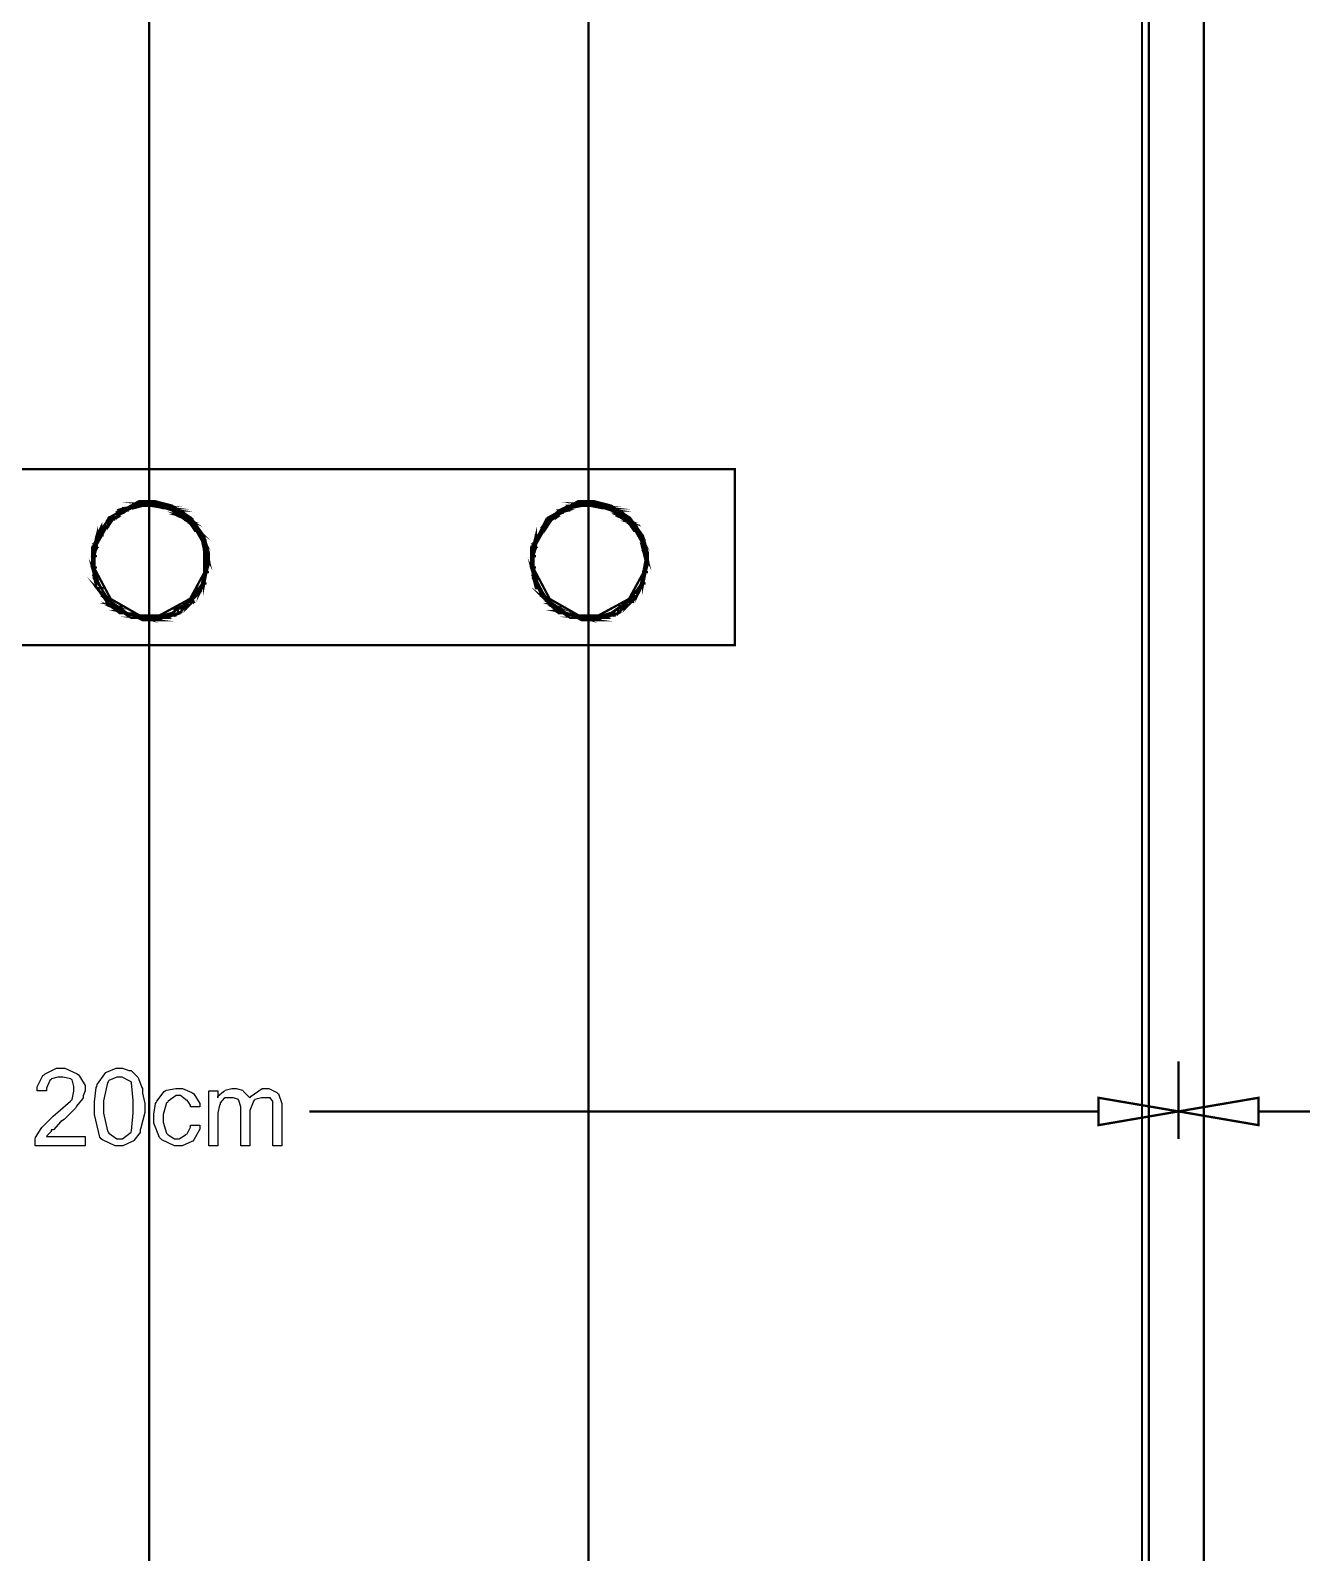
# Model space of a CAD drawing. Header units: metres. Extents: x -593 to 248, y 430 to 1024.
# Drawn here: x -406.95 to -383.38, y 908.48 to 936.71 of the extents above; entities that cross this region are included whole.
import ezdxf

# ---------------------------------------------------------------- set-up
doc = ezdxf.new("R2010")
doc.units = ezdxf.units.M
doc.header["$MEASUREMENT"] = 0
for name, color, linetype in [('C00-00-00-BLACK', 7, 'Continuous'), ('C00-7E-FF', 150, 'Continuous'), ('CFF-00-00', 1, 'Continuous'), ('CFF-7E-00', 30, 'Continuous')]:
    doc.layers.add(name, color=color, linetype=linetype)

msp = doc.modelspace()

# ---------------------------------------------------------------- linework, layer by layer
at = {"layer": 'C00-00-00-BLACK', "const_width": 0.0423}
for points in [[(-386.337, 868.169), (-386.337, 967.062)], [(-386.21, 871.306), (-386.21, 966.934)], [(-385.192, 868.169), (-385.192, 967.062)]]:
    msp.add_lwpolyline(points, dxfattribs=at)
for points in [[(-415.599, 928.572), (-393.886, 928.572), (-393.886, 925.308), (-415.599, 925.308), (-415.599, 928.572)], [(-403.641, 926.918), (-403.641, 927.023), (-403.731, 927.336), (-403.97, 927.672), (-404.323, 927.898), (-404.64, 927.98), (-404.745, 927.98), (-404.934, 927.98), (-405.497, 927.672), (-405.805, 927.107), (-405.805, 926.918), (-405.805, 926.814), (-405.723, 926.497), (-405.497, 926.147), (-405.161, 925.908), (-404.85, 925.819), (-404.745, 925.819), (-404.64, 925.819), (-404.323, 925.908), (-403.97, 926.147), (-403.731, 926.497), (-403.641, 926.814), (-403.641, 926.918)], [(-403.684, 926.918), (-403.684, 927.099), (-403.991, 927.636), (-404.557, 927.938), (-404.745, 927.938), (-404.924, 927.938), (-405.46, 927.636), (-405.761, 927.099), (-405.761, 926.918), (-405.761, 926.731), (-405.46, 926.167), (-404.924, 925.86), (-404.745, 925.86), (-404.557, 925.86), (-403.991, 926.167), (-403.684, 926.731), (-403.684, 926.918)], [(-404.616, 927.936), (-404.872, 927.936), (-404.49, 927.893), (-404.616, 927.936)], [(-404.872, 927.936), (-404.49, 927.893), (-404.955, 927.893), (-404.872, 927.936)], [(-404.659, 927.893), (-404.32, 927.85), (-404.49, 927.85), (-404.659, 927.893)], [(-404.702, 927.936), (-404.616, 927.936), (-404.872, 927.936), (-404.702, 927.936)], [(-395.5, 926.918), (-395.5, 927.023), (-395.589, 927.336), (-395.83, 927.672), (-396.182, 927.898), (-396.499, 927.98), (-396.603, 927.98), (-396.792, 927.98), (-397.357, 927.672), (-397.664, 927.107), (-397.664, 926.918), (-397.664, 926.814), (-397.583, 926.497), (-397.357, 926.147), (-397.019, 925.908), (-396.708, 925.819), (-396.603, 925.819), (-396.499, 925.819), (-396.182, 925.908), (-395.83, 926.147), (-395.589, 926.497), (-395.5, 926.814), (-395.5, 926.918)], [(-395.542, 926.918), (-395.542, 927.099), (-395.85, 927.636), (-396.416, 927.938), (-396.603, 927.938), (-396.782, 927.938), (-397.319, 927.636), (-397.619, 927.099), (-397.619, 926.918), (-397.619, 926.731), (-397.319, 926.167), (-396.782, 925.86), (-396.603, 925.86), (-396.416, 925.86), (-395.85, 926.167), (-395.542, 926.731), (-395.542, 926.918)], [(-396.474, 927.936), (-396.727, 927.936), (-396.346, 927.893), (-396.474, 927.936)], [(-396.558, 927.893), (-396.178, 927.85), (-396.346, 927.85), (-396.558, 927.893)], [(-396.727, 927.936), (-396.346, 927.893), (-396.811, 927.893), (-396.727, 927.936)], [(-396.515, 927.936), (-396.474, 927.936), (-396.727, 927.936), (-396.515, 927.936)], [(-405.507, 927.639), (-405.507, 927.511), (-405.594, 927.511), (-405.507, 927.639)], [(-405.464, 927.68), (-405.421, 927.639), (-405.507, 927.639), (-405.464, 927.68)], [(-405.337, 927.766), (-405.337, 927.68), (-405.464, 927.68), (-405.337, 927.766)], [(-405.421, 927.639), (-405.507, 927.639), (-405.507, 927.511), (-405.421, 927.639)], [(-405.337, 927.68), (-405.464, 927.68), (-405.421, 927.639), (-405.337, 927.68)], [(-405.295, 927.807), (-405.252, 927.766), (-405.337, 927.766), (-405.295, 927.807)], [(-405.209, 927.85), (-405.168, 927.807), (-405.295, 927.807), (-405.209, 927.85)], [(-405.044, 927.893), (-405.044, 927.847), (-405.212, 927.847), (-405.044, 927.893)], [(-405.252, 927.766), (-405.337, 927.766), (-405.337, 927.68), (-405.252, 927.766)], [(-405.168, 927.807), (-405.295, 927.807), (-405.252, 927.766), (-405.168, 927.807)], [(-405.082, 927.85), (-405.209, 927.85), (-405.168, 927.807), (-405.082, 927.85)], [(-404.955, 927.893), (-404.406, 927.893), (-405.082, 927.893), (-404.955, 927.893)], [(-404.786, 927.893), (-404.745, 927.893), (-405.082, 927.893), (-404.786, 927.893)], [(-404.786, 927.893), (-405.082, 927.893), (-404.702, 927.893), (-404.786, 927.893)], [(-404.872, 927.893), (-404.829, 927.893), (-405.082, 927.893), (-404.872, 927.893)], [(-404.872, 927.893), (-405.082, 927.893), (-404.786, 927.893), (-404.872, 927.893)], [(-404.872, 927.893), (-405.044, 927.893), (-405.044, 927.847), (-404.872, 927.893)], [(-404.406, 927.893), (-404.659, 927.893), (-404.32, 927.85), (-404.406, 927.893)], [(-404.49, 927.893), (-404.955, 927.893), (-404.406, 927.893), (-404.49, 927.893)], [(-404.406, 927.893), (-404.702, 927.893), (-404.406, 927.893)], [(-404.702, 927.893), (-404.406, 927.893), (-404.659, 927.893), (-404.702, 927.893)], [(-404.449, 927.85), (-404.193, 927.807), (-404.32, 927.807), (-404.449, 927.85)], [(-404.279, 927.85), (-404.449, 927.85), (-404.193, 927.807), (-404.279, 927.85)], [(-404.32, 927.85), (-404.49, 927.85), (-404.279, 927.85), (-404.32, 927.85)], [(-404.49, 927.85), (-404.279, 927.85), (-404.449, 927.85), (-404.49, 927.85)], [(-404.193, 927.807), (-404.32, 927.807), (-404.107, 927.723), (-404.193, 927.807)], [(-404.233, 927.723), (-404.064, 927.68), (-404.149, 927.68), (-404.233, 927.723)], [(-404.32, 927.807), (-404.107, 927.723), (-404.236, 927.723), (-404.32, 927.807)], [(-404.107, 927.723), (-404.233, 927.723), (-404.064, 927.68), (-404.107, 927.723)], [(-404.151, 927.68), (-403.937, 927.597), (-404.021, 927.597), (-404.151, 927.68)], [(-404.064, 927.68), (-404.151, 927.68), (-403.937, 927.597), (-404.064, 927.68)], [(-404.021, 927.597), (-403.937, 927.554), (-403.98, 927.554), (-404.021, 927.597)], [(-397.449, 927.511), (-397.492, 927.34), (-397.535, 927.34), (-397.449, 927.511)], [(-397.323, 927.639), (-397.365, 927.511), (-397.449, 927.511), (-397.323, 927.639)], [(-397.28, 927.639), (-397.323, 927.639), (-397.365, 927.511), (-397.28, 927.639)], [(-397.28, 927.68), (-397.28, 927.639), (-397.323, 927.639), (-397.28, 927.68)], [(-397.196, 927.766), (-397.196, 927.68), (-397.28, 927.68), (-397.196, 927.766)], [(-397.196, 927.68), (-397.28, 927.68), (-397.28, 927.639), (-397.196, 927.68)], [(-397.153, 927.807), (-397.11, 927.766), (-397.196, 927.766), (-397.153, 927.807)], [(-397.11, 927.766), (-397.196, 927.766), (-397.196, 927.68), (-397.11, 927.766)], [(-396.984, 927.807), (-397.153, 927.807), (-397.11, 927.766), (-396.984, 927.807)], [(-397.029, 927.85), (-396.984, 927.807), (-397.113, 927.807), (-397.029, 927.85)], [(-396.981, 927.893), (-396.94, 927.85), (-397.066, 927.85), (-396.981, 927.893)], [(-396.941, 927.85), (-397.029, 927.85), (-396.984, 927.807), (-396.941, 927.85)], [(-396.727, 927.893), (-396.981, 927.893), (-396.94, 927.85), (-396.727, 927.893)], [(-396.811, 927.893), (-396.262, 927.893), (-396.94, 927.893), (-396.811, 927.893)], [(-396.643, 927.893), (-396.601, 927.893), (-396.94, 927.893), (-396.643, 927.893)], [(-396.643, 927.893), (-396.94, 927.893), (-396.558, 927.893), (-396.643, 927.893)], [(-396.727, 927.893), (-396.685, 927.893), (-396.94, 927.893), (-396.727, 927.893)], [(-396.727, 927.893), (-396.94, 927.893), (-396.643, 927.893), (-396.727, 927.893)], [(-396.262, 927.893), (-396.558, 927.893), (-396.178, 927.85), (-396.262, 927.893)], [(-396.346, 927.893), (-396.811, 927.893), (-396.262, 927.893), (-396.346, 927.893)], [(-396.304, 927.85), (-396.049, 927.807), (-396.178, 927.807), (-396.304, 927.85)], [(-396.135, 927.85), (-396.304, 927.85), (-396.049, 927.807), (-396.135, 927.85)], [(-396.178, 927.85), (-396.346, 927.85), (-396.135, 927.85), (-396.178, 927.85)], [(-396.346, 927.85), (-396.135, 927.85), (-396.304, 927.85), (-396.346, 927.85)], [(-396.178, 927.807), (-395.965, 927.723), (-396.049, 927.723), (-396.178, 927.807)], [(-396.049, 927.807), (-396.178, 927.807), (-395.965, 927.723), (-396.049, 927.807)], [(-396.011, 927.68), (-395.796, 927.597), (-395.881, 927.597), (-396.011, 927.68)], [(-395.965, 927.723), (-396.049, 927.723), (-395.923, 927.68), (-395.965, 927.723)], [(-396.049, 927.723), (-395.923, 927.68), (-396.008, 927.68), (-396.049, 927.723)], [(-395.923, 927.68), (-396.011, 927.68), (-395.796, 927.597), (-395.923, 927.68)], [(-405.72, 927.343), (-405.72, 927.171), (-405.763, 927.171), (-405.72, 927.343)], [(-405.634, 927.511), (-405.634, 927.343), (-405.72, 927.343), (-405.634, 927.511)], [(-405.548, 927.511), (-405.634, 927.511), (-405.634, 927.343), (-405.548, 927.511)], [(-405.548, 927.511), (-405.507, 927.511), (-405.591, 927.511), (-405.548, 927.511)], [(-405.548, 927.511), (-405.591, 927.511), (-405.507, 927.511), (-405.548, 927.511)], [(-403.937, 927.597), (-404.021, 927.597), (-403.937, 927.554), (-403.937, 927.597)], [(-403.98, 927.554), (-403.81, 927.427), (-403.895, 927.427), (-403.98, 927.554)], [(-403.937, 927.554), (-403.98, 927.554), (-403.81, 927.427), (-403.937, 927.554)], [(-403.853, 927.427), (-403.725, 927.255), (-403.768, 927.255), (-403.853, 927.427)], [(-403.81, 927.427), (-403.895, 927.427), (-403.81, 927.427)], [(-403.895, 927.427), (-403.81, 927.427), (-403.853, 927.427), (-403.895, 927.427)], [(-403.81, 927.427), (-403.853, 927.427), (-403.725, 927.255), (-403.81, 927.427)], [(-403.768, 927.257), (-403.684, 927.047), (-403.725, 927.047), (-403.768, 927.257)], [(-397.576, 927.343), (-397.576, 927.171), (-397.619, 927.171), (-397.576, 927.343)], [(-397.407, 927.511), (-397.449, 927.511), (-397.492, 927.34), (-397.407, 927.511)], [(-397.407, 927.511), (-397.365, 927.511), (-397.449, 927.511), (-397.407, 927.511)], [(-397.407, 927.511), (-397.449, 927.511), (-397.365, 927.511), (-397.407, 927.511)], [(-395.796, 927.597), (-395.881, 927.597), (-395.753, 927.554), (-395.796, 927.597)], [(-395.881, 927.597), (-395.753, 927.554), (-395.839, 927.554), (-395.881, 927.597)], [(-395.841, 927.554), (-395.669, 927.427), (-395.753, 927.427), (-395.841, 927.554)], [(-395.753, 927.554), (-395.841, 927.554), (-395.669, 927.427), (-395.753, 927.554)], [(-395.712, 927.427), (-395.585, 927.255), (-395.626, 927.255), (-395.712, 927.427)], [(-395.669, 927.427), (-395.753, 927.427), (-395.669, 927.427)], [(-395.753, 927.427), (-395.669, 927.427), (-395.712, 927.427), (-395.753, 927.427)], [(-395.669, 927.427), (-395.712, 927.427), (-395.585, 927.255), (-395.669, 927.427)], [(-395.626, 927.257), (-395.542, 927.047), (-395.585, 927.047), (-395.626, 927.257)], [(-405.763, 927.131), (-405.763, 926.961), (-405.805, 926.961), (-405.763, 927.131)], [(-405.805, 926.961), (-405.763, 926.749), (-405.805, 926.749), (-405.805, 926.961)], [(-405.72, 927.174), (-405.763, 927.174), (-405.72, 927.131), (-405.72, 927.174)], [(-405.763, 927.174), (-405.72, 927.131), (-405.763, 927.131), (-405.763, 927.174)], [(-405.72, 927.131), (-405.763, 927.131), (-405.763, 926.961), (-405.72, 927.131)], [(-405.72, 927.343), (-405.636, 927.343), (-405.594, 927.343), (-405.72, 927.343)], [(-405.636, 927.343), (-405.594, 927.343), (-405.72, 927.343), (-405.636, 927.343)], [(-405.636, 927.343), (-405.72, 927.343), (-405.72, 927.171), (-405.636, 927.343)], [(-403.725, 927.257), (-403.768, 927.257), (-403.684, 927.047), (-403.725, 927.257)], [(-403.768, 927.257), (-403.725, 927.257), (-403.684, 927.257), (-403.768, 927.257)], [(-403.725, 927.257), (-403.684, 927.257), (-403.768, 927.257), (-403.725, 927.257)], [(-403.725, 927.047), (-403.641, 926.877), (-403.725, 926.877), (-403.725, 927.047)], [(-403.725, 926.877), (-403.684, 926.665), (-403.725, 926.665), (-403.725, 926.877)], [(-397.619, 927.131), (-397.619, 926.961), (-397.662, 926.961), (-397.619, 927.131)], [(-397.662, 926.961), (-397.619, 926.749), (-397.662, 926.749), (-397.662, 926.961)], [(-397.576, 927.174), (-397.619, 927.174), (-397.576, 927.131), (-397.576, 927.174)], [(-397.619, 927.174), (-397.576, 927.131), (-397.619, 927.131), (-397.619, 927.174)], [(-397.576, 927.131), (-397.619, 927.131), (-397.619, 926.961), (-397.576, 927.131)], [(-397.535, 927.343), (-397.492, 927.343), (-397.576, 927.343), (-397.535, 927.343)], [(-397.492, 927.343), (-397.576, 927.343), (-397.576, 927.171), (-397.492, 927.343)], [(-397.492, 927.343), (-397.535, 927.343), (-397.492, 927.343)], [(-395.585, 927.257), (-395.626, 927.257), (-395.542, 927.047), (-395.585, 927.257)], [(-395.585, 927.047), (-395.5, 926.877), (-395.542, 926.877), (-395.585, 927.047)], [(-395.626, 927.257), (-395.585, 927.257), (-395.542, 927.257), (-395.626, 927.257)], [(-395.585, 927.257), (-395.542, 927.257), (-395.626, 927.257), (-395.585, 927.257)], [(-405.805, 926.749), (-405.72, 926.581), (-405.763, 926.581), (-405.805, 926.749)], [(-405.763, 926.961), (-405.805, 926.961), (-405.763, 926.749), (-405.763, 926.961)], [(-405.805, 926.961), (-405.763, 926.961), (-405.72, 926.961), (-405.805, 926.961)], [(-405.763, 926.961), (-405.72, 926.961), (-405.805, 926.961), (-405.763, 926.961)], [(-403.725, 926.665), (-403.725, 926.453), (-403.768, 926.453), (-403.725, 926.665)], [(-403.684, 927.047), (-403.725, 927.047), (-403.641, 926.877), (-403.684, 927.047)], [(-403.641, 926.877), (-403.725, 926.877), (-403.684, 926.665), (-403.641, 926.877)], [(-403.725, 927.047), (-403.684, 927.047), (-403.641, 927.047), (-403.725, 927.047)], [(-403.684, 927.047), (-403.641, 927.047), (-403.725, 927.047), (-403.684, 927.047)], [(-397.662, 926.749), (-397.576, 926.581), (-397.619, 926.581), (-397.662, 926.749)], [(-397.619, 926.961), (-397.662, 926.961), (-397.619, 926.749), (-397.619, 926.961)], [(-397.662, 926.961), (-397.619, 926.961), (-397.576, 926.961), (-397.662, 926.961)], [(-397.619, 926.961), (-397.576, 926.961), (-397.662, 926.961), (-397.619, 926.961)], [(-395.585, 926.665), (-395.585, 926.453), (-395.626, 926.453), (-395.585, 926.665)], [(-395.542, 927.047), (-395.585, 927.047), (-395.5, 926.877), (-395.542, 927.047)], [(-395.542, 926.877), (-395.542, 926.665), (-395.585, 926.665), (-395.542, 926.877)], [(-395.585, 927.047), (-395.542, 927.047), (-395.5, 927.047), (-395.585, 927.047)], [(-395.542, 927.047), (-395.5, 927.047), (-395.585, 927.047), (-395.542, 927.047)], [(-395.5, 926.877), (-395.542, 926.877), (-395.542, 926.665), (-395.5, 926.877)], [(-405.72, 926.369), (-405.548, 926.199), (-405.594, 926.199), (-405.72, 926.369)], [(-405.763, 926.749), (-405.805, 926.749), (-405.72, 926.581), (-405.763, 926.749)], [(-405.805, 926.749), (-405.763, 926.749), (-405.72, 926.749), (-405.805, 926.749)], [(-405.763, 926.749), (-405.72, 926.749), (-405.805, 926.749), (-405.763, 926.749)], [(-405.72, 926.581), (-405.763, 926.581), (-405.72, 926.538), (-405.72, 926.581)], [(-405.763, 926.538), (-405.636, 926.369), (-405.72, 926.369), (-405.763, 926.538)], [(-405.72, 926.538), (-405.763, 926.538), (-405.636, 926.369), (-405.72, 926.538)], [(-405.763, 926.581), (-405.72, 926.538), (-405.763, 926.538), (-405.763, 926.581)], [(-403.768, 926.453), (-403.81, 926.282), (-403.853, 926.282), (-403.768, 926.453)], [(-403.725, 926.665), (-403.684, 926.665), (-403.641, 926.665), (-403.725, 926.665)], [(-403.684, 926.665), (-403.641, 926.665), (-403.725, 926.665), (-403.684, 926.665)], [(-403.684, 926.665), (-403.725, 926.665), (-403.725, 926.453), (-403.684, 926.665)], [(-397.619, 926.749), (-397.662, 926.749), (-397.576, 926.581), (-397.619, 926.749)], [(-397.662, 926.749), (-397.619, 926.749), (-397.576, 926.749), (-397.662, 926.749)], [(-397.619, 926.749), (-397.576, 926.749), (-397.662, 926.749), (-397.619, 926.749)], [(-397.576, 926.581), (-397.619, 926.581), (-397.576, 926.538), (-397.576, 926.581)], [(-397.619, 926.538), (-397.492, 926.369), (-397.576, 926.369), (-397.619, 926.538)], [(-397.535, 926.369), (-397.407, 926.196), (-397.449, 926.196), (-397.535, 926.369)], [(-397.576, 926.538), (-397.619, 926.538), (-397.492, 926.369), (-397.576, 926.538)], [(-397.619, 926.581), (-397.576, 926.538), (-397.619, 926.538), (-397.619, 926.581)], [(-395.626, 926.453), (-395.669, 926.282), (-395.712, 926.282), (-395.626, 926.453)], [(-395.585, 926.665), (-395.542, 926.665), (-395.5, 926.665), (-395.585, 926.665)], [(-395.542, 926.665), (-395.5, 926.665), (-395.585, 926.665), (-395.542, 926.665)], [(-395.542, 926.665), (-395.585, 926.665), (-395.585, 926.453), (-395.542, 926.665)], [(-405.636, 926.369), (-405.72, 926.369), (-405.548, 926.199), (-405.636, 926.369)], [(-405.72, 926.369), (-405.636, 926.369), (-405.594, 926.369), (-405.72, 926.369)], [(-405.636, 926.369), (-405.594, 926.369), (-405.72, 926.369), (-405.636, 926.369)], [(-405.594, 926.199), (-405.421, 926.072), (-405.507, 926.072), (-405.594, 926.199)], [(-403.895, 926.285), (-403.937, 926.156), (-403.98, 926.156), (-403.895, 926.285)], [(-403.81, 926.285), (-403.895, 926.285), (-403.937, 926.156), (-403.81, 926.285)], [(-403.853, 926.285), (-403.81, 926.285), (-403.895, 926.285), (-403.853, 926.285)], [(-403.725, 926.453), (-403.768, 926.453), (-403.81, 926.282), (-403.725, 926.453)], [(-403.81, 926.285), (-403.853, 926.285), (-403.81, 926.285)], [(-403.768, 926.453), (-403.725, 926.453), (-403.684, 926.453), (-403.768, 926.453)], [(-403.725, 926.453), (-403.684, 926.453), (-403.768, 926.453), (-403.725, 926.453)], [(-397.449, 926.199), (-397.28, 926.072), (-397.323, 926.072), (-397.449, 926.199)], [(-397.492, 926.369), (-397.576, 926.369), (-397.492, 926.369)], [(-397.576, 926.369), (-397.492, 926.369), (-397.535, 926.369), (-397.576, 926.369)], [(-397.492, 926.369), (-397.535, 926.369), (-397.407, 926.196), (-397.492, 926.369)], [(-395.753, 926.285), (-395.753, 926.156), (-395.841, 926.156), (-395.753, 926.285)], [(-395.712, 926.285), (-395.669, 926.285), (-395.753, 926.285), (-395.712, 926.285)], [(-395.669, 926.285), (-395.753, 926.285), (-395.753, 926.156), (-395.669, 926.285)], [(-395.585, 926.453), (-395.626, 926.453), (-395.669, 926.282), (-395.585, 926.453)], [(-395.669, 926.285), (-395.712, 926.285), (-395.669, 926.285)], [(-395.626, 926.453), (-395.585, 926.453), (-395.542, 926.453), (-395.626, 926.453)], [(-395.585, 926.453), (-395.542, 926.453), (-395.626, 926.453), (-395.585, 926.453)], [(-405.421, 926.072), (-405.507, 926.072), (-405.337, 926.03), (-405.421, 926.072)], [(-405.507, 926.199), (-405.594, 926.199), (-405.421, 926.072), (-405.507, 926.199)], [(-405.464, 926.027), (-405.252, 925.943), (-405.337, 925.943), (-405.464, 926.027)], [(-405.507, 926.199), (-405.464, 926.199), (-405.591, 926.199), (-405.507, 926.199)], [(-405.507, 926.199), (-405.591, 926.199), (-405.548, 926.199), (-405.507, 926.199)], [(-405.507, 926.072), (-405.337, 926.03), (-405.464, 926.03), (-405.507, 926.072)], [(-405.337, 926.027), (-405.464, 926.027), (-405.252, 925.943), (-405.337, 926.027)], [(-405.252, 925.943), (-405.337, 925.943), (-405.168, 925.9), (-405.252, 925.943)], [(-405.337, 925.943), (-405.168, 925.9), (-405.295, 925.9), (-405.337, 925.943)], [(-404.236, 925.986), (-404.191, 925.9), (-404.32, 925.9), (-404.236, 925.986)], [(-404.151, 926.027), (-404.107, 925.986), (-404.236, 925.986), (-404.151, 926.027)], [(-404.107, 925.986), (-404.236, 925.986), (-404.191, 925.9), (-404.107, 925.986)], [(-404.064, 926.027), (-404.151, 926.027), (-404.107, 925.986), (-404.064, 926.027)], [(-404.021, 926.115), (-404.064, 925.988), (-404.149, 925.988), (-404.021, 926.115)], [(-403.937, 926.115), (-404.021, 926.115), (-404.064, 925.988), (-403.937, 926.115)], [(-403.98, 926.156), (-403.937, 926.115), (-404.021, 926.115), (-403.98, 926.156)], [(-403.937, 926.156), (-403.98, 926.156), (-403.937, 926.115), (-403.937, 926.156)], [(-397.365, 926.199), (-397.449, 926.199), (-397.28, 926.072), (-397.365, 926.199)], [(-397.365, 926.199), (-397.323, 926.199), (-397.449, 926.199), (-397.365, 926.199)], [(-397.365, 926.199), (-397.449, 926.199), (-397.407, 926.199), (-397.365, 926.199)], [(-397.28, 926.072), (-397.323, 926.072), (-397.196, 926.03), (-397.28, 926.072)], [(-397.11, 925.943), (-397.196, 925.943), (-396.981, 925.9), (-397.11, 925.943)], [(-397.323, 926.072), (-397.196, 926.03), (-397.28, 926.03), (-397.323, 926.072)], [(-397.28, 926.027), (-397.11, 925.943), (-397.196, 925.943), (-397.28, 926.027)], [(-397.196, 926.027), (-397.28, 926.027), (-397.11, 925.943), (-397.196, 926.027)], [(-397.196, 925.943), (-396.981, 925.9), (-397.153, 925.9), (-397.196, 925.943)], [(-396.049, 925.986), (-396.049, 925.9), (-396.178, 925.9), (-396.049, 925.986)], [(-396.008, 926.027), (-395.965, 925.986), (-396.049, 925.986), (-396.008, 926.027)], [(-395.965, 925.986), (-396.049, 925.986), (-396.049, 925.9), (-395.965, 925.986)], [(-395.923, 926.027), (-396.008, 926.027), (-395.965, 925.986), (-395.923, 926.027)], [(-395.881, 926.115), (-395.923, 925.988), (-396.008, 925.988), (-395.881, 926.115)], [(-395.796, 926.115), (-395.881, 926.115), (-395.923, 925.988), (-395.796, 926.115)], [(-395.839, 926.156), (-395.796, 926.115), (-395.881, 926.115), (-395.839, 926.156)], [(-395.753, 926.156), (-395.839, 926.156), (-395.796, 926.115), (-395.753, 926.156)], [(-405.082, 925.9), (-405.209, 925.9), (-404.869, 925.816), (-405.082, 925.9)], [(-405.209, 925.9), (-404.869, 925.816), (-405.082, 925.816), (-405.209, 925.9)], [(-405.168, 925.9), (-405.295, 925.9), (-405.082, 925.9), (-405.168, 925.9)], [(-405.295, 925.9), (-405.082, 925.9), (-405.209, 925.9), (-405.295, 925.9)], [(-404.49, 925.816), (-404.955, 925.816), (-404.616, 925.773), (-404.49, 925.816)], [(-404.786, 925.816), (-404.745, 925.816), (-405.082, 925.816), (-404.786, 925.816)], [(-404.786, 925.816), (-405.082, 925.816), (-404.872, 925.816), (-404.786, 925.816)], [(-404.702, 925.816), (-404.659, 925.816), (-405.082, 925.816), (-404.702, 925.816)], [(-404.702, 925.816), (-405.082, 925.816), (-404.786, 925.816), (-404.702, 925.816)], [(-404.406, 925.816), (-405.082, 925.816), (-404.49, 925.816), (-404.406, 925.816)], [(-405.082, 925.816), (-404.49, 925.816), (-404.955, 925.816), (-405.082, 925.816)], [(-404.955, 925.816), (-404.616, 925.773), (-404.872, 925.773), (-404.955, 925.816)], [(-404.49, 925.857), (-404.406, 925.816), (-404.702, 925.816), (-404.49, 925.857)], [(-404.872, 925.773), (-404.616, 925.773), (-404.702, 925.773), (-404.872, 925.773)], [(-404.32, 925.857), (-404.49, 925.857), (-404.406, 925.816), (-404.32, 925.857)], [(-404.32, 925.9), (-404.279, 925.857), (-404.449, 925.857), (-404.32, 925.9)], [(-404.449, 925.857), (-404.32, 925.857), (-404.49, 925.857), (-404.449, 925.857)], [(-404.279, 925.857), (-404.449, 925.857), (-404.32, 925.857), (-404.279, 925.857)], [(-404.193, 925.9), (-404.32, 925.9), (-404.279, 925.857), (-404.193, 925.9)], [(-396.941, 925.9), (-397.069, 925.9), (-396.727, 925.816), (-396.941, 925.9)], [(-397.069, 925.9), (-396.727, 925.816), (-396.941, 925.816), (-397.069, 925.9)], [(-396.984, 925.9), (-397.153, 925.9), (-396.941, 925.9), (-396.984, 925.9)], [(-397.153, 925.9), (-396.941, 925.9), (-397.069, 925.9), (-397.153, 925.9)], [(-396.811, 925.816), (-396.346, 925.816), (-396.474, 925.773), (-396.811, 925.816)], [(-396.262, 925.816), (-396.941, 925.816), (-396.346, 925.816), (-396.262, 925.816)], [(-396.941, 925.816), (-396.346, 925.816), (-396.811, 925.816), (-396.941, 925.816)], [(-396.643, 925.816), (-396.601, 925.816), (-396.94, 925.816), (-396.643, 925.816)], [(-396.643, 925.816), (-396.94, 925.816), (-396.727, 925.816), (-396.643, 925.816)], [(-396.558, 925.816), (-396.515, 925.816), (-396.94, 925.816), (-396.558, 925.816)], [(-396.558, 925.816), (-396.94, 925.816), (-396.643, 925.816), (-396.558, 925.816)], [(-396.811, 925.816), (-396.727, 925.773), (-396.474, 925.773), (-396.811, 925.816)], [(-396.727, 925.773), (-396.474, 925.773), (-396.515, 925.773), (-396.727, 925.773)], [(-396.346, 925.857), (-396.262, 925.816), (-396.515, 925.816), (-396.346, 925.857)], [(-396.515, 925.816), (-396.262, 925.816), (-396.558, 925.816), (-396.515, 925.816)], [(-396.262, 925.816), (-396.515, 925.816), (-396.262, 925.816)], [(-396.178, 925.857), (-396.346, 925.857), (-396.262, 925.816), (-396.178, 925.857)], [(-396.178, 925.9), (-396.135, 925.857), (-396.304, 925.857), (-396.178, 925.9)], [(-396.304, 925.857), (-396.178, 925.857), (-396.346, 925.857), (-396.304, 925.857)], [(-396.135, 925.857), (-396.304, 925.857), (-396.178, 925.857), (-396.135, 925.857)], [(-396.049, 925.9), (-396.178, 925.9), (-396.135, 925.857), (-396.049, 925.9)]]:
    msp.add_lwpolyline(points, close=True, dxfattribs=at)
at = {"layer": 'C00-00-00-BLACK'}
for points in [[(-405.464, 927.68), (-405.421, 927.639), (-405.507, 927.639), (-405.464, 927.68)], [(-405.337, 927.766), (-405.337, 927.68), (-405.464, 927.68), (-405.337, 927.766)], [(-405.337, 927.68), (-405.464, 927.68), (-405.421, 927.639), (-405.337, 927.68)], [(-405.295, 927.807), (-405.252, 927.766), (-405.337, 927.766), (-405.295, 927.807)], [(-405.252, 927.766), (-405.337, 927.766), (-405.337, 927.68), (-405.252, 927.766)], [(-405.209, 927.85), (-405.168, 927.807), (-405.295, 927.807), (-405.209, 927.85)], [(-405.168, 927.807), (-405.295, 927.807), (-405.252, 927.766), (-405.168, 927.807)], [(-405.044, 927.893), (-405.044, 927.847), (-405.212, 927.847), (-405.044, 927.893)], [(-405.082, 927.85), (-405.209, 927.85), (-405.168, 927.807), (-405.082, 927.85)], [(-404.955, 927.893), (-404.406, 927.893), (-405.082, 927.893), (-404.955, 927.893)], [(-404.786, 927.893), (-404.745, 927.893), (-405.082, 927.893), (-404.786, 927.893)], [(-404.786, 927.893), (-405.082, 927.893), (-404.702, 927.893), (-404.786, 927.893)], [(-404.872, 927.893), (-404.829, 927.893), (-405.082, 927.893), (-404.872, 927.893)], [(-404.872, 927.893), (-405.082, 927.893), (-404.786, 927.893), (-404.872, 927.893)], [(-404.872, 927.893), (-405.044, 927.893), (-405.044, 927.847), (-404.872, 927.893)], [(-404.872, 927.936), (-404.49, 927.893), (-404.955, 927.893), (-404.872, 927.936)], [(-404.49, 927.893), (-404.955, 927.893), (-404.406, 927.893), (-404.49, 927.893)], [(-404.702, 927.936), (-404.616, 927.936), (-404.872, 927.936), (-404.702, 927.936)], [(-404.616, 927.936), (-404.872, 927.936), (-404.49, 927.893), (-404.616, 927.936)], [(-404.406, 927.893), (-404.702, 927.893), (-404.406, 927.893)], [(-404.702, 927.893), (-404.406, 927.893), (-404.659, 927.893), (-404.702, 927.893)], [(-404.406, 927.893), (-404.659, 927.893), (-404.32, 927.85), (-404.406, 927.893)], [(-404.659, 927.893), (-404.32, 927.85), (-404.49, 927.85), (-404.659, 927.893)], [(-404.32, 927.85), (-404.49, 927.85), (-404.279, 927.85), (-404.32, 927.85)], [(-404.49, 927.85), (-404.279, 927.85), (-404.449, 927.85), (-404.49, 927.85)], [(-404.279, 927.85), (-404.449, 927.85), (-404.193, 927.807), (-404.279, 927.85)], [(-404.449, 927.85), (-404.193, 927.807), (-404.32, 927.807), (-404.449, 927.85)], [(-404.193, 927.807), (-404.32, 927.807), (-404.107, 927.723), (-404.193, 927.807)], [(-404.32, 927.807), (-404.107, 927.723), (-404.236, 927.723), (-404.32, 927.807)], [(-404.107, 927.723), (-404.233, 927.723), (-404.064, 927.68), (-404.107, 927.723)], [(-404.233, 927.723), (-404.064, 927.68), (-404.149, 927.68), (-404.233, 927.723)], [(-404.064, 927.68), (-404.151, 927.68), (-403.937, 927.597), (-404.064, 927.68)], [(-404.151, 927.68), (-403.937, 927.597), (-404.021, 927.597), (-404.151, 927.68)], [(-397.28, 927.68), (-397.28, 927.639), (-397.323, 927.639), (-397.28, 927.68)], [(-397.196, 927.766), (-397.196, 927.68), (-397.28, 927.68), (-397.196, 927.766)], [(-397.196, 927.68), (-397.28, 927.68), (-397.28, 927.639), (-397.196, 927.68)], [(-397.153, 927.807), (-397.11, 927.766), (-397.196, 927.766), (-397.153, 927.807)], [(-397.11, 927.766), (-397.196, 927.766), (-397.196, 927.68), (-397.11, 927.766)], [(-396.984, 927.807), (-397.153, 927.807), (-397.11, 927.766), (-396.984, 927.807)], [(-397.029, 927.85), (-396.984, 927.807), (-397.113, 927.807), (-397.029, 927.85)], [(-396.981, 927.893), (-396.94, 927.85), (-397.066, 927.85), (-396.981, 927.893)], [(-396.941, 927.85), (-397.029, 927.85), (-396.984, 927.807), (-396.941, 927.85)], [(-396.727, 927.893), (-396.981, 927.893), (-396.94, 927.85), (-396.727, 927.893)], [(-396.811, 927.893), (-396.262, 927.893), (-396.94, 927.893), (-396.811, 927.893)], [(-396.643, 927.893), (-396.601, 927.893), (-396.94, 927.893), (-396.643, 927.893)], [(-396.643, 927.893), (-396.94, 927.893), (-396.558, 927.893), (-396.643, 927.893)], [(-396.727, 927.893), (-396.685, 927.893), (-396.94, 927.893), (-396.727, 927.893)], [(-396.727, 927.893), (-396.94, 927.893), (-396.643, 927.893), (-396.727, 927.893)], [(-396.727, 927.936), (-396.346, 927.893), (-396.811, 927.893), (-396.727, 927.936)], [(-396.346, 927.893), (-396.811, 927.893), (-396.262, 927.893), (-396.346, 927.893)], [(-396.515, 927.936), (-396.474, 927.936), (-396.727, 927.936), (-396.515, 927.936)], [(-396.474, 927.936), (-396.727, 927.936), (-396.346, 927.893), (-396.474, 927.936)], [(-396.262, 927.893), (-396.558, 927.893), (-396.178, 927.85), (-396.262, 927.893)], [(-396.558, 927.893), (-396.178, 927.85), (-396.346, 927.85), (-396.558, 927.893)], [(-396.178, 927.85), (-396.346, 927.85), (-396.135, 927.85), (-396.178, 927.85)], [(-396.346, 927.85), (-396.135, 927.85), (-396.304, 927.85), (-396.346, 927.85)], [(-396.135, 927.85), (-396.304, 927.85), (-396.049, 927.807), (-396.135, 927.85)], [(-396.304, 927.85), (-396.049, 927.807), (-396.178, 927.807), (-396.304, 927.85)], [(-396.049, 927.807), (-396.178, 927.807), (-395.965, 927.723), (-396.049, 927.807)], [(-396.178, 927.807), (-395.965, 927.723), (-396.049, 927.723), (-396.178, 927.807)], [(-395.965, 927.723), (-396.049, 927.723), (-395.923, 927.68), (-395.965, 927.723)], [(-396.049, 927.723), (-395.923, 927.68), (-396.008, 927.68), (-396.049, 927.723)], [(-395.923, 927.68), (-396.011, 927.68), (-395.796, 927.597), (-395.923, 927.68)], [(-396.011, 927.68), (-395.796, 927.597), (-395.881, 927.597), (-396.011, 927.68)], [(-405.634, 927.511), (-405.634, 927.343), (-405.72, 927.343), (-405.634, 927.511)], [(-405.548, 927.511), (-405.634, 927.511), (-405.634, 927.343), (-405.548, 927.511)], [(-405.507, 927.639), (-405.507, 927.511), (-405.594, 927.511), (-405.507, 927.639)], [(-405.548, 927.511), (-405.507, 927.511), (-405.591, 927.511), (-405.548, 927.511)], [(-405.548, 927.511), (-405.591, 927.511), (-405.507, 927.511), (-405.548, 927.511)], [(-405.421, 927.639), (-405.507, 927.639), (-405.507, 927.511), (-405.421, 927.639)], [(-403.937, 927.597), (-404.021, 927.597), (-403.937, 927.554), (-403.937, 927.597)], [(-404.021, 927.597), (-403.937, 927.554), (-403.98, 927.554), (-404.021, 927.597)], [(-403.937, 927.554), (-403.98, 927.554), (-403.81, 927.427), (-403.937, 927.554)], [(-403.98, 927.554), (-403.81, 927.427), (-403.895, 927.427), (-403.98, 927.554)], [(-403.81, 927.427), (-403.895, 927.427), (-403.81, 927.427)], [(-403.895, 927.427), (-403.81, 927.427), (-403.853, 927.427), (-403.895, 927.427)], [(-403.81, 927.427), (-403.853, 927.427), (-403.725, 927.255), (-403.81, 927.427)], [(-403.853, 927.427), (-403.725, 927.255), (-403.768, 927.255), (-403.853, 927.427)], [(-397.449, 927.511), (-397.492, 927.34), (-397.535, 927.34), (-397.449, 927.511)], [(-397.407, 927.511), (-397.449, 927.511), (-397.492, 927.34), (-397.407, 927.511)], [(-397.323, 927.639), (-397.365, 927.511), (-397.449, 927.511), (-397.323, 927.639)], [(-397.407, 927.511), (-397.365, 927.511), (-397.449, 927.511), (-397.407, 927.511)], [(-397.407, 927.511), (-397.449, 927.511), (-397.365, 927.511), (-397.407, 927.511)], [(-397.28, 927.639), (-397.323, 927.639), (-397.365, 927.511), (-397.28, 927.639)], [(-395.796, 927.597), (-395.881, 927.597), (-395.753, 927.554), (-395.796, 927.597)], [(-395.881, 927.597), (-395.753, 927.554), (-395.839, 927.554), (-395.881, 927.597)], [(-395.753, 927.554), (-395.841, 927.554), (-395.669, 927.427), (-395.753, 927.554)], [(-395.841, 927.554), (-395.669, 927.427), (-395.753, 927.427), (-395.841, 927.554)], [(-395.669, 927.427), (-395.753, 927.427), (-395.669, 927.427)], [(-395.753, 927.427), (-395.669, 927.427), (-395.712, 927.427), (-395.753, 927.427)], [(-395.669, 927.427), (-395.712, 927.427), (-395.585, 927.255), (-395.669, 927.427)], [(-395.712, 927.427), (-395.585, 927.255), (-395.626, 927.255), (-395.712, 927.427)], [(-405.763, 927.131), (-405.763, 926.961), (-405.805, 926.961), (-405.763, 927.131)], [(-405.72, 927.343), (-405.72, 927.171), (-405.763, 927.171), (-405.72, 927.343)], [(-405.72, 927.174), (-405.763, 927.174), (-405.72, 927.131), (-405.72, 927.174)], [(-405.763, 927.174), (-405.72, 927.131), (-405.763, 927.131), (-405.763, 927.174)], [(-405.72, 927.131), (-405.763, 927.131), (-405.763, 926.961), (-405.72, 927.131)], [(-405.72, 927.343), (-405.636, 927.343), (-405.594, 927.343), (-405.72, 927.343)], [(-405.636, 927.343), (-405.594, 927.343), (-405.72, 927.343), (-405.636, 927.343)], [(-405.636, 927.343), (-405.72, 927.343), (-405.72, 927.171), (-405.636, 927.343)], [(-403.768, 927.257), (-403.725, 927.257), (-403.684, 927.257), (-403.768, 927.257)], [(-403.725, 927.257), (-403.684, 927.257), (-403.768, 927.257), (-403.725, 927.257)], [(-403.725, 927.257), (-403.768, 927.257), (-403.684, 927.047), (-403.725, 927.257)], [(-403.768, 927.257), (-403.684, 927.047), (-403.725, 927.047), (-403.768, 927.257)], [(-397.619, 927.131), (-397.619, 926.961), (-397.662, 926.961), (-397.619, 927.131)], [(-397.576, 927.343), (-397.576, 927.171), (-397.619, 927.171), (-397.576, 927.343)], [(-397.576, 927.174), (-397.619, 927.174), (-397.576, 927.131), (-397.576, 927.174)], [(-397.619, 927.174), (-397.576, 927.131), (-397.619, 927.131), (-397.619, 927.174)], [(-397.576, 927.131), (-397.619, 927.131), (-397.619, 926.961), (-397.576, 927.131)], [(-397.535, 927.343), (-397.492, 927.343), (-397.576, 927.343), (-397.535, 927.343)], [(-397.492, 927.343), (-397.576, 927.343), (-397.576, 927.171), (-397.492, 927.343)], [(-397.492, 927.343), (-397.535, 927.343), (-397.492, 927.343)], [(-395.626, 927.257), (-395.585, 927.257), (-395.542, 927.257), (-395.626, 927.257)], [(-395.585, 927.257), (-395.542, 927.257), (-395.626, 927.257), (-395.585, 927.257)], [(-395.585, 927.257), (-395.626, 927.257), (-395.542, 927.047), (-395.585, 927.257)], [(-395.626, 927.257), (-395.542, 927.047), (-395.585, 927.047), (-395.626, 927.257)], [(-405.805, 926.961), (-405.763, 926.961), (-405.72, 926.961), (-405.805, 926.961)], [(-405.763, 926.961), (-405.72, 926.961), (-405.805, 926.961), (-405.763, 926.961)], [(-405.763, 926.961), (-405.805, 926.961), (-405.763, 926.749), (-405.763, 926.961)], [(-405.805, 926.961), (-405.763, 926.749), (-405.805, 926.749), (-405.805, 926.961)], [(-403.725, 927.047), (-403.684, 927.047), (-403.641, 927.047), (-403.725, 927.047)], [(-403.684, 927.047), (-403.641, 927.047), (-403.725, 927.047), (-403.684, 927.047)], [(-403.684, 927.047), (-403.725, 927.047), (-403.641, 926.877), (-403.684, 927.047)], [(-403.725, 927.047), (-403.641, 926.877), (-403.725, 926.877), (-403.725, 927.047)], [(-403.641, 926.877), (-403.725, 926.877), (-403.684, 926.665), (-403.641, 926.877)], [(-403.725, 926.877), (-403.684, 926.665), (-403.725, 926.665), (-403.725, 926.877)], [(-397.662, 926.961), (-397.619, 926.961), (-397.576, 926.961), (-397.662, 926.961)], [(-397.619, 926.961), (-397.576, 926.961), (-397.662, 926.961), (-397.619, 926.961)], [(-397.619, 926.961), (-397.662, 926.961), (-397.619, 926.749), (-397.619, 926.961)], [(-397.662, 926.961), (-397.619, 926.749), (-397.662, 926.749), (-397.662, 926.961)], [(-395.585, 927.047), (-395.542, 927.047), (-395.5, 927.047), (-395.585, 927.047)], [(-395.542, 927.047), (-395.5, 927.047), (-395.585, 927.047), (-395.542, 927.047)], [(-395.542, 927.047), (-395.585, 927.047), (-395.5, 926.877), (-395.542, 927.047)], [(-395.585, 927.047), (-395.5, 926.877), (-395.542, 926.877), (-395.585, 927.047)], [(-395.542, 926.877), (-395.542, 926.665), (-395.585, 926.665), (-395.542, 926.877)], [(-395.5, 926.877), (-395.542, 926.877), (-395.542, 926.665), (-395.5, 926.877)], [(-405.805, 926.749), (-405.763, 926.749), (-405.72, 926.749), (-405.805, 926.749)], [(-405.763, 926.749), (-405.72, 926.749), (-405.805, 926.749), (-405.763, 926.749)], [(-405.763, 926.749), (-405.805, 926.749), (-405.72, 926.581), (-405.763, 926.749)], [(-405.805, 926.749), (-405.72, 926.581), (-405.763, 926.581), (-405.805, 926.749)], [(-405.72, 926.581), (-405.763, 926.581), (-405.72, 926.538), (-405.72, 926.581)], [(-405.763, 926.581), (-405.72, 926.538), (-405.763, 926.538), (-405.763, 926.581)], [(-405.72, 926.538), (-405.763, 926.538), (-405.636, 926.369), (-405.72, 926.538)], [(-405.763, 926.538), (-405.636, 926.369), (-405.72, 926.369), (-405.763, 926.538)], [(-403.725, 926.665), (-403.725, 926.453), (-403.768, 926.453), (-403.725, 926.665)], [(-403.725, 926.665), (-403.684, 926.665), (-403.641, 926.665), (-403.725, 926.665)], [(-403.684, 926.665), (-403.641, 926.665), (-403.725, 926.665), (-403.684, 926.665)], [(-403.684, 926.665), (-403.725, 926.665), (-403.725, 926.453), (-403.684, 926.665)], [(-397.662, 926.749), (-397.619, 926.749), (-397.576, 926.749), (-397.662, 926.749)], [(-397.619, 926.749), (-397.576, 926.749), (-397.662, 926.749), (-397.619, 926.749)], [(-397.619, 926.749), (-397.662, 926.749), (-397.576, 926.581), (-397.619, 926.749)], [(-397.662, 926.749), (-397.576, 926.581), (-397.619, 926.581), (-397.662, 926.749)], [(-397.576, 926.581), (-397.619, 926.581), (-397.576, 926.538), (-397.576, 926.581)], [(-397.619, 926.581), (-397.576, 926.538), (-397.619, 926.538), (-397.619, 926.581)], [(-397.576, 926.538), (-397.619, 926.538), (-397.492, 926.369), (-397.576, 926.538)], [(-397.619, 926.538), (-397.492, 926.369), (-397.576, 926.369), (-397.619, 926.538)], [(-395.585, 926.665), (-395.585, 926.453), (-395.626, 926.453), (-395.585, 926.665)], [(-395.585, 926.665), (-395.542, 926.665), (-395.5, 926.665), (-395.585, 926.665)], [(-395.542, 926.665), (-395.5, 926.665), (-395.585, 926.665), (-395.542, 926.665)], [(-395.542, 926.665), (-395.585, 926.665), (-395.585, 926.453), (-395.542, 926.665)], [(-405.72, 926.369), (-405.636, 926.369), (-405.594, 926.369), (-405.72, 926.369)], [(-405.636, 926.369), (-405.594, 926.369), (-405.72, 926.369), (-405.636, 926.369)], [(-405.636, 926.369), (-405.72, 926.369), (-405.548, 926.199), (-405.636, 926.369)], [(-405.72, 926.369), (-405.548, 926.199), (-405.594, 926.199), (-405.72, 926.369)], [(-403.895, 926.285), (-403.937, 926.156), (-403.98, 926.156), (-403.895, 926.285)], [(-403.81, 926.285), (-403.895, 926.285), (-403.937, 926.156), (-403.81, 926.285)], [(-403.853, 926.285), (-403.81, 926.285), (-403.895, 926.285), (-403.853, 926.285)], [(-403.768, 926.453), (-403.81, 926.282), (-403.853, 926.282), (-403.768, 926.453)], [(-403.81, 926.285), (-403.853, 926.285), (-403.81, 926.285)], [(-403.725, 926.453), (-403.768, 926.453), (-403.81, 926.282), (-403.725, 926.453)], [(-403.768, 926.453), (-403.725, 926.453), (-403.684, 926.453), (-403.768, 926.453)], [(-403.725, 926.453), (-403.684, 926.453), (-403.768, 926.453), (-403.725, 926.453)], [(-397.492, 926.369), (-397.576, 926.369), (-397.492, 926.369)], [(-397.576, 926.369), (-397.492, 926.369), (-397.535, 926.369), (-397.576, 926.369)], [(-397.492, 926.369), (-397.535, 926.369), (-397.407, 926.196), (-397.492, 926.369)], [(-397.535, 926.369), (-397.407, 926.196), (-397.449, 926.196), (-397.535, 926.369)], [(-395.753, 926.285), (-395.753, 926.156), (-395.841, 926.156), (-395.753, 926.285)], [(-395.712, 926.285), (-395.669, 926.285), (-395.753, 926.285), (-395.712, 926.285)], [(-395.669, 926.285), (-395.753, 926.285), (-395.753, 926.156), (-395.669, 926.285)], [(-395.626, 926.453), (-395.669, 926.282), (-395.712, 926.282), (-395.626, 926.453)], [(-395.669, 926.285), (-395.712, 926.285), (-395.669, 926.285)], [(-395.585, 926.453), (-395.626, 926.453), (-395.669, 926.282), (-395.585, 926.453)], [(-395.626, 926.453), (-395.585, 926.453), (-395.542, 926.453), (-395.626, 926.453)], [(-395.585, 926.453), (-395.542, 926.453), (-395.626, 926.453), (-395.585, 926.453)], [(-405.507, 926.199), (-405.594, 926.199), (-405.421, 926.072), (-405.507, 926.199)], [(-405.594, 926.199), (-405.421, 926.072), (-405.507, 926.072), (-405.594, 926.199)], [(-405.507, 926.199), (-405.464, 926.199), (-405.591, 926.199), (-405.507, 926.199)], [(-405.507, 926.199), (-405.591, 926.199), (-405.548, 926.199), (-405.507, 926.199)], [(-405.421, 926.072), (-405.507, 926.072), (-405.337, 926.03), (-405.421, 926.072)], [(-405.507, 926.072), (-405.337, 926.03), (-405.464, 926.03), (-405.507, 926.072)], [(-405.337, 926.027), (-405.464, 926.027), (-405.252, 925.943), (-405.337, 926.027)], [(-405.464, 926.027), (-405.252, 925.943), (-405.337, 925.943), (-405.464, 926.027)], [(-404.236, 925.986), (-404.191, 925.9), (-404.32, 925.9), (-404.236, 925.986)], [(-404.151, 926.027), (-404.107, 925.986), (-404.236, 925.986), (-404.151, 926.027)], [(-404.107, 925.986), (-404.236, 925.986), (-404.191, 925.9), (-404.107, 925.986)], [(-404.064, 926.027), (-404.151, 926.027), (-404.107, 925.986), (-404.064, 926.027)], [(-404.021, 926.115), (-404.064, 925.988), (-404.149, 925.988), (-404.021, 926.115)], [(-403.937, 926.115), (-404.021, 926.115), (-404.064, 925.988), (-403.937, 926.115)], [(-403.98, 926.156), (-403.937, 926.115), (-404.021, 926.115), (-403.98, 926.156)], [(-403.937, 926.156), (-403.98, 926.156), (-403.937, 926.115), (-403.937, 926.156)], [(-397.365, 926.199), (-397.323, 926.199), (-397.449, 926.199), (-397.365, 926.199)], [(-397.365, 926.199), (-397.449, 926.199), (-397.407, 926.199), (-397.365, 926.199)], [(-397.365, 926.199), (-397.449, 926.199), (-397.28, 926.072), (-397.365, 926.199)], [(-397.449, 926.199), (-397.28, 926.072), (-397.323, 926.072), (-397.449, 926.199)], [(-397.28, 926.072), (-397.323, 926.072), (-397.196, 926.03), (-397.28, 926.072)], [(-397.323, 926.072), (-397.196, 926.03), (-397.28, 926.03), (-397.323, 926.072)], [(-397.196, 926.027), (-397.28, 926.027), (-397.11, 925.943), (-397.196, 926.027)], [(-397.28, 926.027), (-397.11, 925.943), (-397.196, 925.943), (-397.28, 926.027)], [(-396.049, 925.986), (-396.049, 925.9), (-396.178, 925.9), (-396.049, 925.986)], [(-396.008, 926.027), (-395.965, 925.986), (-396.049, 925.986), (-396.008, 926.027)], [(-395.965, 925.986), (-396.049, 925.986), (-396.049, 925.9), (-395.965, 925.986)], [(-395.881, 926.115), (-395.923, 925.988), (-396.008, 925.988), (-395.881, 926.115)], [(-395.923, 926.027), (-396.008, 926.027), (-395.965, 925.986), (-395.923, 926.027)], [(-395.796, 926.115), (-395.881, 926.115), (-395.923, 925.988), (-395.796, 926.115)], [(-395.839, 926.156), (-395.796, 926.115), (-395.881, 926.115), (-395.839, 926.156)], [(-395.753, 926.156), (-395.839, 926.156), (-395.796, 926.115), (-395.753, 926.156)], [(-405.252, 925.943), (-405.337, 925.943), (-405.168, 925.9), (-405.252, 925.943)], [(-405.337, 925.943), (-405.168, 925.9), (-405.295, 925.9), (-405.337, 925.943)], [(-405.168, 925.9), (-405.295, 925.9), (-405.082, 925.9), (-405.168, 925.9)], [(-405.295, 925.9), (-405.082, 925.9), (-405.209, 925.9), (-405.295, 925.9)], [(-405.082, 925.9), (-405.209, 925.9), (-404.869, 925.816), (-405.082, 925.9)], [(-405.209, 925.9), (-404.869, 925.816), (-405.082, 925.816), (-405.209, 925.9)], [(-404.786, 925.816), (-404.745, 925.816), (-405.082, 925.816), (-404.786, 925.816)], [(-404.786, 925.816), (-405.082, 925.816), (-404.872, 925.816), (-404.786, 925.816)], [(-404.702, 925.816), (-404.659, 925.816), (-405.082, 925.816), (-404.702, 925.816)], [(-404.702, 925.816), (-405.082, 925.816), (-404.786, 925.816), (-404.702, 925.816)], [(-404.406, 925.816), (-405.082, 925.816), (-404.49, 925.816), (-404.406, 925.816)], [(-405.082, 925.816), (-404.49, 925.816), (-404.955, 925.816), (-405.082, 925.816)], [(-404.49, 925.816), (-404.955, 925.816), (-404.616, 925.773), (-404.49, 925.816)], [(-404.955, 925.816), (-404.616, 925.773), (-404.872, 925.773), (-404.955, 925.816)], [(-404.872, 925.773), (-404.616, 925.773), (-404.702, 925.773), (-404.872, 925.773)], [(-404.49, 925.857), (-404.406, 925.816), (-404.702, 925.816), (-404.49, 925.857)], [(-404.449, 925.857), (-404.32, 925.857), (-404.49, 925.857), (-404.449, 925.857)], [(-404.32, 925.857), (-404.49, 925.857), (-404.406, 925.816), (-404.32, 925.857)], [(-404.32, 925.9), (-404.279, 925.857), (-404.449, 925.857), (-404.32, 925.9)], [(-404.279, 925.857), (-404.449, 925.857), (-404.32, 925.857), (-404.279, 925.857)], [(-404.193, 925.9), (-404.32, 925.9), (-404.279, 925.857), (-404.193, 925.9)], [(-397.11, 925.943), (-397.196, 925.943), (-396.981, 925.9), (-397.11, 925.943)], [(-397.196, 925.943), (-396.981, 925.9), (-397.153, 925.9), (-397.196, 925.943)], [(-396.984, 925.9), (-397.153, 925.9), (-396.941, 925.9), (-396.984, 925.9)], [(-397.153, 925.9), (-396.941, 925.9), (-397.069, 925.9), (-397.153, 925.9)], [(-396.941, 925.9), (-397.069, 925.9), (-396.727, 925.816), (-396.941, 925.9)], [(-397.069, 925.9), (-396.727, 925.816), (-396.941, 925.816), (-397.069, 925.9)], [(-396.262, 925.816), (-396.941, 925.816), (-396.346, 925.816), (-396.262, 925.816)], [(-396.941, 925.816), (-396.346, 925.816), (-396.811, 925.816), (-396.941, 925.816)], [(-396.643, 925.816), (-396.601, 925.816), (-396.94, 925.816), (-396.643, 925.816)], [(-396.643, 925.816), (-396.94, 925.816), (-396.727, 925.816), (-396.643, 925.816)], [(-396.558, 925.816), (-396.515, 925.816), (-396.94, 925.816), (-396.558, 925.816)], [(-396.558, 925.816), (-396.94, 925.816), (-396.643, 925.816), (-396.558, 925.816)], [(-396.811, 925.816), (-396.727, 925.773), (-396.474, 925.773), (-396.811, 925.816)], [(-396.811, 925.816), (-396.346, 925.816), (-396.474, 925.773), (-396.811, 925.816)], [(-396.727, 925.773), (-396.474, 925.773), (-396.515, 925.773), (-396.727, 925.773)], [(-396.515, 925.816), (-396.262, 925.816), (-396.558, 925.816), (-396.515, 925.816)], [(-396.346, 925.857), (-396.262, 925.816), (-396.515, 925.816), (-396.346, 925.857)], [(-396.262, 925.816), (-396.515, 925.816), (-396.262, 925.816)], [(-396.304, 925.857), (-396.178, 925.857), (-396.346, 925.857), (-396.304, 925.857)], [(-396.178, 925.857), (-396.346, 925.857), (-396.262, 925.816), (-396.178, 925.857)], [(-396.178, 925.9), (-396.135, 925.857), (-396.304, 925.857), (-396.178, 925.9)], [(-396.135, 925.857), (-396.304, 925.857), (-396.178, 925.857), (-396.135, 925.857)], [(-396.049, 925.9), (-396.178, 925.9), (-396.135, 925.857), (-396.049, 925.9)]]:
    msp.add_lwpolyline(points, close=True, dxfattribs=at)
at = {"layer": 'C00-7E-FF', "const_width": 0.0423}
for points in [[(-385.66, 917.592), (-385.66, 916.153)], [(-385.66, 917.592), (-385.66, 916.153)], [(-387.144, 916.662), (-401.775, 916.662)], [(-384.175, 916.662), (-377.177, 916.662)]]:
    msp.add_lwpolyline(points, dxfattribs=at)
for points in [[(-387.144, 916.915), (-387.144, 916.407), (-385.66, 916.662), (-387.144, 916.915)], [(-384.175, 916.915), (-384.175, 916.407), (-385.66, 916.662), (-384.175, 916.915)]]:
    msp.add_lwpolyline(points, close=True, dxfattribs=at)
at = {"layer": 'C00-7E-FF'}
for points in [[(-387.144, 916.915), (-387.144, 916.407), (-385.66, 916.662), (-387.144, 916.915)], [(-384.175, 916.915), (-384.175, 916.407), (-385.66, 916.662), (-384.175, 916.915)]]:
    msp.add_lwpolyline(points, close=True, dxfattribs=at)
at = {"layer": 'CFF-00-00', "const_width": 0.0423}
for points in [[(-404.745, 899.154), (-404.745, 927.936), (-404.745, 956.973)], [(-394.947, 956.973), (-396.601, 948.197), (-396.601, 927.893), (-396.601, 905.216), (-398.254, 899.154)]]:
    msp.add_lwpolyline(points, dxfattribs=at)
at = {"layer": 'CFF-7E-00'}
for points in [[(-405.933, 916.196), (-405.933, 916.026), (-406.863, 916.026), (-406.863, 916.058), (-406.863, 916.13), (-406.863, 916.153), (-406.853, 916.175), (-406.747, 916.344), (-406.736, 916.364), (-406.726, 916.375), (-406.547, 916.556), (-406.525, 916.576), (-406.484, 916.608), (-406.208, 916.852), (-406.186, 916.873), (-406.176, 916.884), (-406.144, 917.035), (-406.144, 917.085), (-406.144, 917.127), (-406.176, 917.245), (-406.186, 917.254), (-406.197, 917.265), (-406.349, 917.296), (-406.398, 917.296), (-406.441, 917.296), (-406.557, 917.265), (-406.567, 917.254), (-406.588, 917.234), (-406.652, 917.09), (-406.652, 917.042), (-406.821, 917.042), (-406.821, 917.117), (-406.717, 917.329), (-406.695, 917.338), (-406.674, 917.36), (-406.467, 917.465), (-406.398, 917.465), (-406.314, 917.465), (-406.082, 917.36), (-406.059, 917.338), (-406.039, 917.318), (-405.933, 917.144), (-405.933, 917.085), (-405.933, 917.044), (-405.974, 916.948), (-405.974, 916.915), (-405.985, 916.895), (-406.092, 916.757), (-406.102, 916.746), (-406.113, 916.725), (-406.324, 916.514), (-406.356, 916.492), (-406.387, 916.472), (-406.523, 916.323), (-406.567, 916.323), (-406.567, 916.291), (-406.642, 916.207), (-406.652, 916.196), (-405.933, 916.196)], [(-405.763, 916.746), (-405.763, 916.841), (-405.732, 917.106), (-405.72, 917.126), (-405.711, 917.159), (-405.57, 917.36), (-405.548, 917.381), (-405.539, 917.392), (-405.357, 917.465), (-405.295, 917.465), (-405.242, 917.465), (-405.122, 917.422), (-405.082, 917.422), (-405.073, 917.413), (-404.967, 917.307), (-404.955, 917.296), (-404.946, 917.275), (-404.882, 917.107), (-404.872, 917.085), (-404.872, 917.001), (-404.829, 916.811), (-404.829, 916.746), (-404.829, 916.641), (-404.903, 916.355), (-404.913, 916.323), (-404.913, 916.271), (-405.031, 916.122), (-405.041, 916.11), (-405.063, 916.101), (-405.237, 916.026), (-405.295, 916.026), (-405.38, 916.026), (-405.614, 916.133), (-405.636, 916.153), (-405.659, 916.185), (-405.763, 916.607), (-405.763, 916.746)], [(-405.594, 916.746), (-405.594, 916.63), (-405.518, 916.302), (-405.507, 916.28), (-405.497, 916.259), (-405.346, 916.153), (-405.295, 916.153), (-405.242, 916.153), (-405.104, 916.259), (-405.082, 916.28), (-405.073, 916.302), (-405.041, 916.636), (-405.041, 916.746), (-405.041, 916.863), (-405.073, 917.191), (-405.082, 917.211), (-405.104, 917.223), (-405.248, 917.296), (-405.295, 917.296), (-405.348, 917.296), (-405.497, 917.234), (-405.507, 917.211), (-405.518, 917.191), (-405.594, 916.858), (-405.594, 916.746)], [(-403.98, 916.407), (-403.81, 916.407), (-403.81, 916.334), (-403.917, 916.133), (-403.937, 916.11), (-403.959, 916.101), (-404.136, 916.026), (-404.193, 916.026), (-404.279, 916.026), (-404.512, 916.133), (-404.533, 916.153), (-404.555, 916.175), (-404.659, 916.444), (-404.659, 916.534), (-404.659, 916.608), (-404.628, 916.809), (-404.616, 916.83), (-404.607, 916.852), (-404.47, 917.033), (-404.449, 917.042), (-404.428, 917.053), (-404.253, 917.085), (-404.193, 917.085), (-404.13, 917.085), (-403.959, 917.01), (-403.937, 916.999), (-403.917, 916.99), (-403.81, 916.808), (-403.81, 916.746), (-403.98, 916.746), (-403.98, 916.778), (-404.043, 916.873), (-404.064, 916.873), (-404.075, 916.884), (-404.165, 916.958), (-404.193, 916.958), (-404.247, 916.958), (-404.396, 916.852), (-404.406, 916.83), (-404.428, 916.82), (-404.49, 916.605), (-404.49, 916.534), (-404.49, 916.461), (-404.428, 916.259), (-404.406, 916.237), (-404.396, 916.228), (-404.276, 916.153), (-404.236, 916.153), (-404.193, 916.153), (-404.075, 916.228), (-404.064, 916.237), (-404.043, 916.248), (-403.98, 916.368), (-403.98, 916.407)], [(-403.641, 916.026), (-403.641, 917.042), (-403.471, 917.042), (-403.471, 916.915), (-403.471, 916.947), (-403.367, 917.033), (-403.345, 917.042), (-403.335, 917.053), (-403.215, 917.085), (-403.175, 917.085), (-403.134, 917.085), (-403.017, 917.053), (-403.006, 917.042), (-402.996, 917.033), (-402.89, 916.926), (-402.879, 916.915), (-402.858, 916.947), (-402.65, 917.085), (-402.58, 917.085), (-402.528, 917.085), (-402.379, 917.01), (-402.368, 916.999), (-402.347, 916.99), (-402.284, 916.808), (-402.284, 916.746), (-402.284, 916.026), (-402.453, 916.026), (-402.453, 916.703), (-402.453, 916.735), (-402.453, 916.806), (-402.453, 916.83), (-402.453, 916.852), (-402.496, 916.9), (-402.496, 916.915), (-402.528, 916.915), (-402.599, 916.915), (-402.623, 916.915), (-402.667, 916.915), (-402.785, 916.884), (-402.795, 916.873), (-402.806, 916.863), (-402.879, 916.681), (-402.879, 916.619), (-402.879, 916.026), (-403.048, 916.026), (-403.048, 916.703), (-403.048, 916.746), (-403.082, 916.863), (-403.091, 916.873), (-403.091, 916.884), (-403.186, 916.915), (-403.218, 916.915), (-403.249, 916.915), (-403.321, 916.915), (-403.345, 916.915), (-403.356, 916.906), (-403.429, 916.819), (-403.429, 916.788), (-403.44, 916.779), (-403.471, 916.627), (-403.471, 916.576), (-403.471, 916.026), (-403.641, 916.026)]]:
    msp.add_lwpolyline(points, close=True, dxfattribs=at)

doc.saveas('drawing.dxf')
